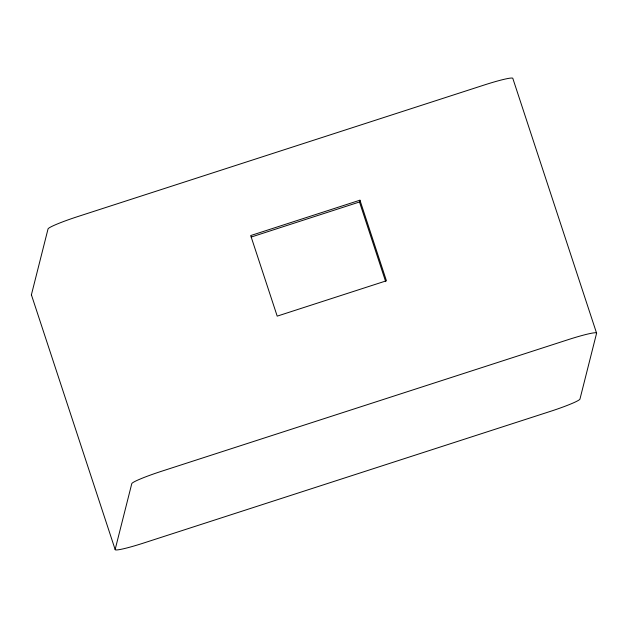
<?xml version="1.0" encoding="UTF-8"?>
<svg xmlns="http://www.w3.org/2000/svg" width="628" height="628" viewBox="0 0 628 628"><rect width="100%" height="100%" fill="white"/><g stroke="black" fill="none" stroke-linecap="round" stroke-linejoin="round"><path stroke-width="0.94" d="M31.4 294.799L48.034 228.945A30.584 2.614 -18.2 0 1 77.841 216.55L484.565 84.906A30.584 2.614 -18.2 0 1 512.856 78.5L596.6 333.201L579.966 399.055A30.584 2.614 -18.2 0 1 550.159 411.45L143.435 543.094A30.584 2.614 -18.2 0 1 115.144 549.5L31.4 294.799A30.584 2.614 -18.2 0 0 31.549 295.105M115.144 549.5L131.778 483.654A30.584 2.614 -18.2 0 1 161.584 471.251L568.309 339.615A30.584 2.614 -18.2 0 1 596.6 333.201M385.678 281.65L359.491 201.996L359.946 200.199L250.705 235.555L277.199 316.135L386.432 280.779L359.946 200.199M251.184 237.054L359.491 201.996"/></g></svg>
